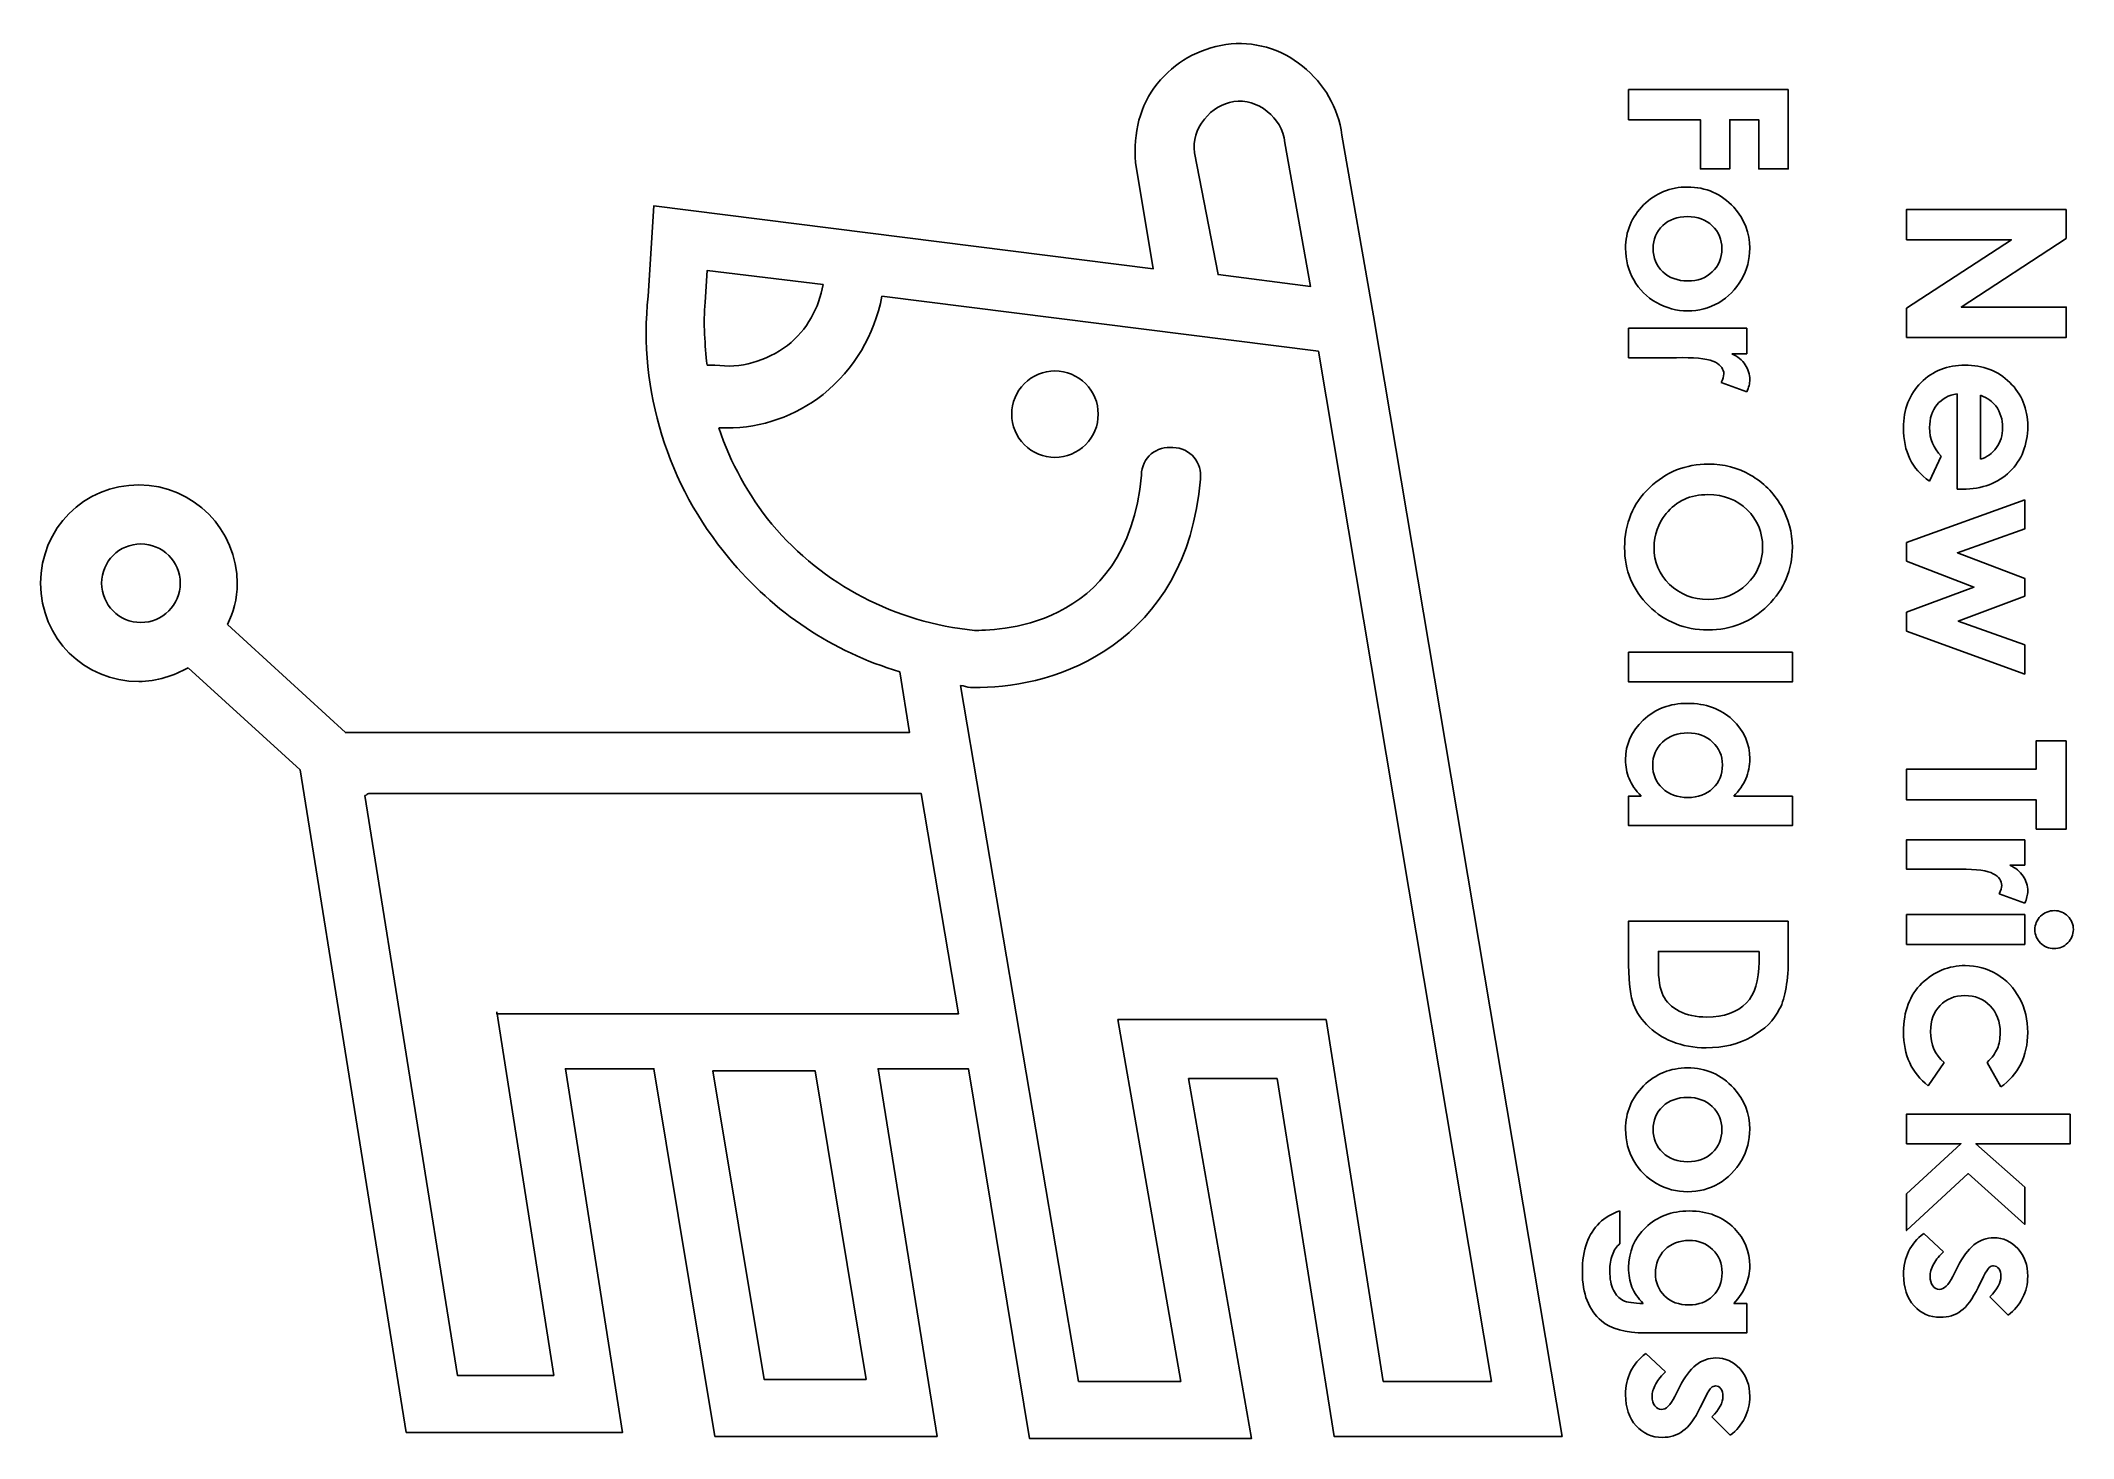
# Model space of a CAD drawing. Extents: x 0 to 27.4, y 0 to 18.8.
import ezdxf

# ---------------------------------------------------------------- set-up
doc = ezdxf.new("R2010")
doc.units = 0
doc.layers.get('0').update_dxf_attribs({"linetype": 'CONTINUOUS'})

msp = doc.modelspace()

# ---------------------------------------------------------------- linework, layer by layer
at = {"color": 7}
for points in [[(23.52351, 18.152818), (23.52351, 17.085923), (23.12452, 17.085923), (23.12452, 17.747983), (22.7343, 17.747983), (22.7343, 17.085923), (22.341156, 17.085923), (22.341156, 17.747983), (21.373643, 17.747983), (21.373643, 18.152818)], [(27.26495, 16.540784), (27.26495, 16.149102), (25.850218, 15.226895), (27.26495, 15.226895), (27.26495, 14.817675), (25.115083, 14.817675), (25.115083, 15.210819), (26.525432, 16.131564), (25.115083, 16.131564), (25.115083, 16.540784)], [(22.629072, 16.011721)], [(23.004677, 16.017567)], [(8.942917, 15.292916)], [(14.234584, 13.784791)], [(26.705195, 12.62981), (26.705195, 12.239589), (25.800527, 11.919521), (26.705195, 11.574607), (26.705195, 11.336382), (25.810757, 10.998776), (26.705195, 10.678707), (26.705195, 10.285564), (25.115083, 10.865779), (25.115083, 11.118619), (26.021213, 11.457687), (25.115083, 11.806985), (25.115083, 12.056902)], [(23.177134, 11.99698)], [(23.577585, 11.992596)], [(1.349375, 10.980208)], [(23.577585, 10.580787), (23.577585, 10.181797), (21.373643, 10.181797), (21.373643, 10.580787)], [(27.26495, 9.388203), (27.26495, 8.200004), (26.861577, 8.200004), (26.861577, 8.591686), (25.115083, 8.591686), (25.115083, 9.006752), (26.861577, 9.006752), (26.861577, 9.388203)], [(22.636379, 9.06375)], [(26.705195, 7.048342), (26.705195, 6.647891), (25.115083, 6.647891), (25.115083, 7.048342)], [(27.359946, 6.848116)], [(11.1125, 0.793749), (9.736667, 0.793749), (9.04875, 4.947708), (10.424583, 4.947708)], [(26.383665, 4.728942)], [(22.629072, 4.156032)], [(23.004677, 4.161879)], [(27.319026, 4.365028), (27.319026, 3.966038), (26.048982, 3.966038), (26.705195, 3.378515), (26.705195, 2.878682), (25.942292, 3.562664), (25.115083, 2.795377), (25.115083, 3.290825), (25.847295, 3.966038), (25.115083, 3.966038), (25.115083, 4.365028)], [(22.631995, 2.229776)], [(26.483048, 1.658329)], [(22.741607, 0.04191)]]:
    msp.add_lwpolyline(points, close=True, dxfattribs=at)
for points in [[(17.93875, 15.107708), (17.93875, 15.107708), (17.93875, 15.107708), (17.515417, 17.541874)], [(16.748125, 17.436041), (17.092083, 15.504583), (15.848542, 15.663333), (15.531042, 17.303749)], [(14.737292, 17.171458), (14.975417, 15.742708), (8.255, 16.589374), (8.175625, 15.372291)], [(8.942917, 15.292916), (8.969375, 15.716249), (10.530417, 15.531041)], [(11.324167, 15.372291), (17.197917, 14.631458), (19.52625, 0.767291), (18.071042, 0.767291), (17.30375, 5.635624)], [(1.984375, 10.371666), (3.4925, 8.995833), (4.92125, 0.079374), (7.831667, 0.079374), (7.064375, 4.974166), (8.255, 4.974166), (9.075208, 0.026458), (12.065, 0.026458), (11.27125, 4.974166), (12.488333, 4.974166), (13.308542, -0.000001), (16.298333, -0.000001), (15.451667, 4.841874), (16.642292, 4.841874), (17.409583, 0.026458), (20.47875, 0.026458), (17.93875, 15.107708)], [(22.094163, 14.545836), (22.016703, 14.544381), (21.373643, 14.544381), (21.373643, 14.940447), (22.963755, 14.940441)], [(22.963755, 14.940441), (22.963755, 14.59845), (22.76353, 14.59845)], [(22.963755, 14.086925), (22.620303, 14.211153)], [(25.794681, 12.777422), (25.794681, 14.059157)], [(26.108903, 14.041619), (26.108903, 13.177872)], [(25.581302, 13.218794), (25.42346, 12.88265)], [(25.870679, 12.77596), (25.794681, 12.777422)], [(11.562292, 10.318749), (11.694583, 9.498541), (4.101042, 9.498541), (2.513542, 10.953749)], [(17.30375, 5.635624), (14.499167, 5.635624), (15.345833, 0.767291), (13.97, 0.767291), (12.3825, 10.133541)], [(6.138333, 5.741458), (6.905625, 0.846666), (5.609167, 0.846666), (4.365625, 8.651874)], [(4.418542, 8.678333), (4.418542, 8.678333), (11.853333, 8.678333), (12.356042, 5.714999), (6.138333, 5.714999), (6.138333, 5.741458)], [(23.577585, 8.644299), (23.577585, 8.246771), (21.373643, 8.246771), (21.373643, 8.644299), (21.541716, 8.644299)], [(22.788375, 8.644299), (23.577585, 8.644299)], [(25.835603, 7.662172), (25.758143, 7.660716), (25.115083, 7.660716), (25.115083, 8.056777), (26.705195, 8.056777)], [(26.705195, 8.056777), (26.705195, 7.714786), (26.504969, 7.714786)], [(26.705195, 7.203261), (26.361743, 7.327488)], [(21.373643, 6.469588), (21.373643, 6.962113), (23.52351, 6.962113)], [(23.52351, 6.962113), (23.52351, 6.476895)], [(23.128905, 6.554355), (21.774094, 6.554355), (21.774094, 6.36436)], [(23.128905, 6.415512), (23.128905, 6.554355)], [(25.620762, 5.060702), (25.405922, 4.74648)], [(26.383665, 4.728942), (26.200978, 5.060702)], [(21.256723, 3.061369), (21.256723, 2.621458)], [(25.346, 2.757377), (25.613455, 2.511845)], [(25.736221, 2.178623), (25.80345, 2.313081)], [(26.152748, 2.178623), (26.079673, 2.032473)], [(22.963755, 1.816171), (22.963755, 1.418643), (21.601637, 1.418643)], [(22.788375, 1.816171), (22.963755, 1.816171)], [(26.483048, 1.658329), (26.236054, 1.905323)], [(21.60456, 1.140958), (21.872015, 0.895426)], [(21.994781, 0.562204), (22.06201, 0.696662)], [(22.411308, 0.562204), (22.338233, 0.416054)], [(22.741607, 0.04191), (22.494614, 0.288904)]]:
    msp.add_lwpolyline(points, dxfattribs=at)
for points in [[(15.954375, 18.758958), (15.583958, 18.706041), (15.266458, 18.520833), (15.028333, 18.229791)], [(16.98625, 18.467916), (16.695208, 18.706041), (16.324792, 18.811874), (15.954375, 18.758958)], [(17.515417, 17.541874), (17.4625, 17.912291), (17.277292, 18.229791), (16.98625, 18.467916)], [(15.028333, 18.229791), (14.790208, 17.938749), (14.710833, 17.568333), (14.737292, 17.171458)], [(15.663333, 17.753541), (15.769167, 17.885833), (15.901458, 17.965208), (16.060208, 17.991666)], [(16.060208, 17.991666), (16.218958, 18.018124), (16.377708, 17.965208), (16.51, 17.859374)], [(16.51, 17.859374), (16.642292, 17.753541), (16.721667, 17.621249), (16.748125, 17.436041)], [(15.531042, 17.303749), (15.504583, 17.462499), (15.5575, 17.621249), (15.663333, 17.753541)], [(21.57533, 16.600705), (21.738044, 16.76147), (21.935346, 16.841853), (22.167238, 16.841853)], [(22.167238, 16.841853), (22.415693, 16.841853), (22.622739, 16.750753), (22.788375, 16.568552)], [(21.332721, 16.016105), (21.332721, 16.244099), (21.413591, 16.438966), (21.57533, 16.600705)], [(22.168699, 16.444323), (22.030344, 16.444323), (21.918296, 16.403889), (21.832554, 16.323019)], [(22.498998, 16.321557), (22.413257, 16.403401), (22.303157, 16.444323), (22.168699, 16.444323)], [(22.788375, 16.568552), (22.932577, 16.408762), (23.004677, 16.2251), (23.004677, 16.017567)], [(21.832554, 16.323019), (21.746813, 16.241175), (21.703942, 16.137896), (21.703942, 16.013181)], [(22.629072, 16.011719), (22.629072, 16.13546), (22.585714, 16.238739), (22.498998, 16.321557)], [(21.442334, 15.590809), (21.369259, 15.719421), (21.332721, 15.861186), (21.332721, 16.016105)], [(21.703942, 16.013181), (21.703942, 15.888466), (21.7473, 15.7847), (21.834016, 15.701882)], [(22.50046, 15.70042), (22.586201, 15.781291), (22.629072, 15.885058), (22.629072, 16.011721)], [(23.004677, 16.017567), (23.004677, 15.867519), (22.967166, 15.726728), (22.892142, 15.595193)], [(21.834016, 15.701882), (21.920731, 15.619063), (22.032293, 15.577654), (22.168699, 15.577654)], [(22.168699, 15.577654), (22.305106, 15.577654), (22.415693, 15.618576), (22.50046, 15.70042)], [(22.892142, 15.595193), (22.817118, 15.462684), (22.7153, 15.359405), (22.586688, 15.285355)], [(8.175625, 15.372291), (8.043333, 14.102291), (8.440208, 12.832291), (9.260417, 11.853333)], [(10.530417, 15.531041), (10.4775, 15.213541), (10.31875, 14.922499), (10.054167, 14.710833)], [(10.530417, 14.049374), (10.95375, 14.393333), (11.218333, 14.843124), (11.324167, 15.372291)], [(21.749249, 15.286817), (21.618688, 15.360866), (21.516383, 15.462197), (21.442334, 15.590809)], [(8.969375, 14.446249), (8.942917, 14.710833), (8.916458, 15.001874), (8.942917, 15.292916)], [(22.170161, 15.174281), (22.020114, 15.174281), (21.87981, 15.211793), (21.749249, 15.286817)], [(22.586688, 15.285355), (22.458076, 15.211306), (22.319234, 15.174281), (22.170161, 15.174281)], [(10.054167, 14.710833), (9.763125, 14.499166), (9.419167, 14.393333), (9.075208, 14.446249)], [(22.541382, 14.482992), (22.465384, 14.524888), (22.316311, 14.545836), (22.094163, 14.545836)], [(22.76353, 14.59845), (22.842451, 14.561426), (22.902372, 14.512222), (22.943294, 14.450839)], [(9.075208, 14.446249), (9.04875, 14.446249), (8.995833, 14.446249), (8.969375, 14.446249)], [(13.240905, 14.196386), (13.350067, 14.305548), (13.498122, 14.366874), (13.652501, 14.366874)], [(13.652501, 14.366874), (13.806879, 14.366874), (13.954934, 14.305548), (14.064096, 14.196386)], [(22.655379, 14.326611), (22.655379, 14.387994), (22.61738, 14.440121), (22.541382, 14.482992)], [(22.620303, 14.211153), (22.643687, 14.257921), (22.655379, 14.296407), (22.655379, 14.326611)], [(22.943294, 14.450839), (22.984216, 14.389456), (23.004677, 14.322227), (23.004677, 14.249152)], [(23.004677, 14.249152), (23.004677, 14.197512), (22.991037, 14.143436), (22.963755, 14.086925)], [(25.309463, 14.209691), (25.467305, 14.366559), (25.664607, 14.444993), (25.90137, 14.444993)], [(25.90137, 14.444993), (26.143979, 14.444993), (26.345179, 14.367046), (26.504969, 14.211153)], [(9.233958, 13.599583), (9.710208, 13.599583), (10.16, 13.758333), (10.530417, 14.049374)], [(13.070417, 13.784791), (13.070417, 13.939169), (13.131744, 14.087224), (13.240905, 14.196386)], [(14.064096, 14.196386), (14.173257, 14.087224), (14.234584, 13.939169), (14.234584, 13.784791)], [(25.074161, 13.600246), (25.074161, 13.849675), (25.152595, 14.052824), (25.309463, 14.209691)], [(25.794681, 14.059157), (25.681658, 14.040645), (25.591532, 13.991441), (25.524303, 13.911545)], [(26.314975, 13.895469), (26.276001, 13.948083), (26.207311, 13.9968), (26.108903, 14.041619)], [(26.504969, 14.211153), (26.665735, 14.054285), (26.746118, 13.857957), (26.746118, 13.622168)], [(13.240905, 13.373196), (13.131744, 13.482358), (13.070417, 13.630413), (13.070417, 13.784791)], [(14.234584, 13.784791), (14.234584, 13.630413), (14.173257, 13.482358), (14.064096, 13.373196)], [(25.524303, 13.911545), (25.458048, 13.830676), (25.424921, 13.727884), (25.424921, 13.603169)], [(26.408511, 13.603169), (26.408511, 13.714243), (26.377332, 13.811676), (26.314975, 13.895469)], [(9.8425, 12.303124), (9.525, 12.699999), (9.286875, 13.123333), (9.128125, 13.599583)], [(9.128125, 13.599583), (9.154583, 13.599583), (9.2075, 13.599583), (9.233958, 13.599583)], [(25.158928, 13.183718), (25.102417, 13.300638), (25.074161, 13.439481), (25.074161, 13.600246)], [(25.424921, 13.603169), (25.424921, 13.454096), (25.477048, 13.325971), (25.581302, 13.218794)], [(26.325205, 13.334253), (26.380742, 13.411225), (26.408511, 13.500864), (26.408511, 13.603169)], [(26.746118, 13.622168), (26.746118, 13.371765), (26.665735, 13.168129), (26.504969, 13.011261)], [(13.652501, 13.202708), (13.498122, 13.202708), (13.350067, 13.264034), (13.240905, 13.373196)], [(14.064096, 13.373196), (13.954934, 13.264034), (13.806879, 13.202708), (13.652501, 13.202708)], [(15.24, 13.334999), (15.028333, 13.361458), (14.816667, 13.202708), (14.816667, 12.964583)], [(15.610417, 12.911666), (15.636875, 13.123333), (15.478125, 13.334999), (15.24, 13.334999)], [(25.42346, 12.88265), (25.304591, 12.966442), (25.216414, 13.066798), (25.158928, 13.183718)], [(26.108903, 13.177872), (26.197567, 13.204179), (26.269668, 13.256306), (26.325205, 13.334253)], [(14.816667, 12.964583), (14.631458, 10.847916), (12.779375, 10.874374), (12.567708, 10.874374)], [(12.647083, 10.107083), (13.6525, 10.107083), (15.425208, 10.689166), (15.610417, 12.911666)], [(21.654251, 12.793498), (21.877374, 13.006877), (22.142392, 13.113566), (22.449307, 13.113566)], [(22.449307, 13.113566), (22.654892, 13.113566), (22.843912, 13.063875), (23.016369, 12.964493)], [(23.016369, 12.964493), (23.188826, 12.865111), (23.325233, 12.728705), (23.425589, 12.555273)], [(26.504969, 13.011261), (26.345179, 12.854394), (26.133749, 12.77596), (25.870679, 12.77596)], [(1.322917, 12.832291), (0.582083, 12.832291), (0, 12.250208), (0, 11.509374)], [(2.645833, 11.509374), (2.645833, 12.223749), (2.06375, 12.832291), (1.322917, 12.832291)], [(21.319568, 11.989673), (21.319568, 12.312177), (21.431129, 12.580119), (21.654251, 12.793498)], [(22.442, 12.701423), (22.204262, 12.701423), (22.016216, 12.616169), (21.877861, 12.445661)], [(22.969601, 12.498275), (22.831246, 12.633707), (22.655379, 12.701423), (22.442, 12.701423)], [(21.877861, 12.445661), (21.76971, 12.313151), (21.715634, 12.161155), (21.715634, 11.989672)], [(23.177134, 11.99698), (23.177134, 12.195744), (23.107957, 12.362842), (22.969601, 12.498275)], [(23.425589, 12.555273), (23.52692, 12.380868), (23.577585, 12.193308), (23.577585, 11.992596)], [(0.820208, 11.509374), (0.820208, 11.800416), (1.058333, 12.038541), (1.349375, 12.038541)], [(1.349375, 12.038541), (1.640417, 12.038541), (1.878542, 11.800416), (1.878542, 11.509374)], [(12.567708, 10.874374), (11.509375, 10.980208), (10.530417, 11.482916), (9.8425, 12.303124)], [(9.260417, 11.853333), (9.868958, 11.112499), (10.662708, 10.583333), (11.562292, 10.318749)], [(21.645482, 11.204847), (21.428206, 11.420175), (21.319568, 11.681783), (21.319568, 11.989673)], [(21.715634, 11.989672), (21.715634, 11.79578), (21.785786, 11.630631), (21.92609, 11.494224)], [(22.963755, 11.495685), (23.106008, 11.633066), (23.177134, 11.800165), (23.177134, 11.99698)], [(23.577585, 11.992596), (23.577585, 11.688604), (23.467486, 11.427482), (23.247286, 11.209232)], [(0, 11.509374), (0, 10.768541), (0.582083, 10.186458), (1.322917, 10.186458)], [(1.349375, 10.980208), (1.058333, 10.980208), (0.820208, 11.218333), (0.820208, 11.509374)], [(1.878542, 11.509374), (1.878542, 11.218333), (1.640417, 10.980208), (1.349375, 10.980208)], [(2.513542, 10.953749), (2.592917, 11.112499), (2.645833, 11.297708), (2.645833, 11.509374)], [(21.92609, 11.494224), (22.066394, 11.357817), (22.239338, 11.289614), (22.444923, 11.289614)], [(22.444923, 11.289614), (22.649533, 11.289614), (22.822477, 11.358304), (22.963755, 11.495685)], [(22.442, 10.880394), (22.128265, 10.880394), (21.862759, 10.988545), (21.645482, 11.204847)], [(23.247286, 11.209232), (23.027087, 10.990007), (22.758658, 10.880394), (22.442, 10.880394)], [(1.322917, 10.186458), (1.561042, 10.186458), (1.799167, 10.265833), (1.984375, 10.371666)], [(12.3825, 10.133541), (12.435417, 10.133541), (12.461875, 10.107083), (12.514792, 10.107083)], [(12.514792, 10.107083), (12.567708, 10.107083), (12.594167, 10.107083), (12.647083, 10.107083)], [(21.570946, 9.66735), (21.730736, 9.817397), (21.929013, 9.892421), (22.165776, 9.892421)], [(22.165776, 9.892421), (22.411308, 9.892421), (22.612508, 9.819833), (22.769376, 9.674657)], [(21.332721, 9.133902), (21.332721, 9.339486), (21.412129, 9.517302), (21.570946, 9.66735)], [(22.769376, 9.674657), (22.926243, 9.529481), (23.004677, 9.353127), (23.004677, 9.145594)], [(21.831093, 9.370665), (21.742428, 9.286872), (21.698096, 9.18408), (21.698096, 9.062288)], [(22.170161, 9.494893), (22.03278, 9.494893), (21.919757, 9.453483), (21.831093, 9.370665)], [(22.504844, 9.372126), (22.418129, 9.45397), (22.306568, 9.494893), (22.170161, 9.494893)], [(22.636379, 9.06375), (22.636379, 9.18749), (22.592534, 9.290282), (22.504844, 9.372126)], [(21.380951, 8.879601), (21.348798, 8.957548), (21.332721, 9.042315), (21.332721, 9.133902)], [(21.698096, 9.062288), (21.698096, 8.9366), (21.741454, 8.832346), (21.82817, 8.749527)], [(22.507767, 8.749527), (22.593509, 8.832346), (22.636379, 8.937087), (22.636379, 9.06375)], [(23.004677, 9.145594), (23.004677, 9.050109), (22.986652, 8.960471), (22.950602, 8.876678)], [(21.541716, 8.644299), (21.467666, 8.722246), (21.414078, 8.80068), (21.380951, 8.879601)], [(22.950602, 8.876678), (22.914551, 8.792885), (22.860476, 8.715426), (22.788375, 8.644299)], [(4.365625, 8.651874), (4.392083, 8.651874), (4.392083, 8.678333), (4.418542, 8.678333)], [(21.82817, 8.749527), (21.91586, 8.666709), (22.030344, 8.6253), (22.171622, 8.6253)], [(22.171622, 8.6253), (22.309978, 8.6253), (22.422026, 8.666709), (22.507767, 8.749527)], [(26.282822, 7.599327), (26.206824, 7.641224), (26.057751, 7.662172), (25.835603, 7.662172)], [(26.504969, 7.714786), (26.58389, 7.677761), (26.643812, 7.628557), (26.684735, 7.567174)], [(26.396819, 7.442947), (26.396819, 7.50433), (26.35882, 7.556457), (26.282822, 7.599327)], [(26.361743, 7.327488), (26.385127, 7.374256), (26.396819, 7.412742), (26.396819, 7.442947)], [(26.684735, 7.567174), (26.725657, 7.505791), (26.746118, 7.438562), (26.746118, 7.365487)], [(26.746118, 7.365487), (26.746118, 7.313848), (26.732477, 7.259772), (26.705195, 7.203261)], [(26.842577, 6.845193), (26.842577, 6.916319), (26.867909, 6.977215), (26.918573, 7.02788)], [(26.917113, 6.66689), (26.867422, 6.716581), (26.842577, 6.776015), (26.842577, 6.845193)], [(26.918573, 7.02788), (26.970213, 7.077572), (27.032571, 7.102417), (27.105647, 7.102417)], [(27.105647, 7.102417), (27.175799, 7.102417), (27.23572, 7.077572), (27.28541, 7.02788)], [(27.359946, 6.848116), (27.359946, 6.777964), (27.334614, 6.718042), (27.28395, 6.668351)], [(27.28541, 7.02788), (27.335101, 6.978189), (27.359946, 6.918268), (27.359946, 6.848116)], [(27.0998, 6.592354), (27.028674, 6.592354), (26.967779, 6.617199), (26.917113, 6.66689)], [(27.28395, 6.668351), (27.233284, 6.617686), (27.1719, 6.592354), (27.0998, 6.592354)], [(21.426257, 5.882065), (21.391181, 5.995088), (21.373643, 6.190929), (21.373643, 6.469588)], [(21.774094, 6.36436), (21.774094, 6.177288), (21.79553, 6.041856), (21.8384, 5.958063)], [(22.959371, 5.861604), (23.072393, 5.976575), (23.128905, 6.161211), (23.128905, 6.415512)], [(23.52351, 6.476895), (23.52351, 6.164134), (23.484536, 5.931756), (23.40659, 5.77976)], [(25.322616, 6.126136), (25.488253, 6.283978), (25.682145, 6.362899), (25.904293, 6.362899)], [(25.904293, 6.362899), (26.058238, 6.362899), (26.200003, 6.324412), (26.32959, 6.24744)], [(25.074161, 5.468461), (25.074161, 5.748094), (25.15698, 5.967319), (25.322616, 6.126136)], [(26.32959, 6.24744), (26.459176, 6.170468), (26.560993, 6.063291), (26.635043, 5.92591)], [(21.616252, 5.567842), (21.524665, 5.664301), (21.461333, 5.769042), (21.426257, 5.882065)], [(21.8384, 5.958063), (21.881271, 5.873296), (21.953372, 5.804118), (22.054702, 5.75053)], [(22.054702, 5.75053), (22.156033, 5.696941), (22.280748, 5.670147), (22.428846, 5.670147)], [(22.428846, 5.670147), (22.65684, 5.670147), (22.833682, 5.733966), (22.959371, 5.861604)], [(23.40659, 5.77976), (23.329617, 5.627764), (23.203928, 5.502562), (23.029523, 5.404154)], [(25.566687, 5.826528), (25.480945, 5.737864), (25.438075, 5.621431), (25.438075, 5.47723)], [(25.898447, 5.959525), (25.763015, 5.959525), (25.652428, 5.915193), (25.566687, 5.826528)], [(26.240438, 5.822144), (26.151774, 5.913731), (26.037777, 5.959525), (25.898447, 5.959525)], [(26.374896, 5.459692), (26.374896, 5.608765), (26.330077, 5.729582), (26.240438, 5.822144)], [(26.635043, 5.92591), (26.709093, 5.787555), (26.746118, 5.633123), (26.746118, 5.462615)], [(21.961166, 5.339848), (21.822811, 5.394411), (21.70784, 5.470409), (21.616252, 5.567842)], [(25.438075, 5.47723), (25.438075, 5.298927), (25.49897, 5.160084), (25.620762, 5.060702)], [(22.418616, 5.256543), (22.252979, 5.256543), (22.100496, 5.284311), (21.961166, 5.339848)], [(23.029523, 5.404154), (22.855117, 5.305747), (22.651481, 5.256543), (22.418616, 5.256543)], [(25.405922, 4.74648), (25.184748, 4.916988), (25.074161, 5.157648), (25.074161, 5.468461)], [(26.200978, 5.060702), (26.266258, 5.123059), (26.311564, 5.18493), (26.336897, 5.246313)], [(26.336897, 5.246313), (26.36223, 5.306721), (26.374896, 5.377848), (26.374896, 5.459692)], [(26.746118, 5.462615), (26.746118, 5.304773), (26.714452, 5.163007), (26.651119, 5.037318)], [(21.57533, 4.745018), (21.738044, 4.905783), (21.935346, 4.986165), (22.167238, 4.986165)], [(22.167238, 4.986165), (22.415693, 4.986165), (22.622739, 4.895065), (22.788375, 4.712865)], [(26.651119, 5.037318), (26.588762, 4.911629), (26.499611, 4.808837), (26.383665, 4.728942)], [(21.332721, 4.160418), (21.332721, 4.388412), (21.413591, 4.583278), (21.57533, 4.745018)], [(22.788375, 4.712865), (22.932577, 4.553074), (23.004677, 4.369412), (23.004677, 4.161879)], [(21.832554, 4.467331), (21.746813, 4.385487), (21.703942, 4.282208), (21.703942, 4.157493)], [(22.168699, 4.588636), (22.030344, 4.588636), (21.918296, 4.548201), (21.832554, 4.467331)], [(22.498998, 4.46587), (22.413257, 4.547714), (22.303157, 4.588636), (22.168699, 4.588636)], [(22.629072, 4.156032), (22.629072, 4.279772), (22.585714, 4.383052), (22.498998, 4.46587)], [(21.442334, 3.735121), (21.369259, 3.863733), (21.332721, 4.005499), (21.332721, 4.160418)], [(21.703942, 4.157493), (21.703942, 4.032779), (21.7473, 3.929012), (21.834016, 3.846194)], [(22.50046, 3.844732), (22.586201, 3.925602), (22.629072, 4.029369), (22.629072, 4.156032)], [(23.004677, 4.161879), (23.004677, 4.011832), (22.967166, 3.871041), (22.892142, 3.739506)], [(21.834016, 3.846194), (21.920731, 3.763376), (22.032293, 3.721967), (22.168699, 3.721967)], [(22.168699, 3.721967), (22.305106, 3.721967), (22.415693, 3.762888), (22.50046, 3.844732)], [(21.749249, 3.431129), (21.618688, 3.505179), (21.516383, 3.606509), (21.442334, 3.735121)], [(22.892142, 3.739506), (22.817118, 3.606996), (22.7153, 3.503717), (22.586688, 3.429668)], [(22.170161, 3.318594), (22.020114, 3.318594), (21.87981, 3.356105), (21.749249, 3.431129)], [(22.586688, 3.429668), (22.458076, 3.355618), (22.319234, 3.318594), (22.170161, 3.318594)], [(20.981961, 2.899143), (21.056985, 2.972218), (21.148572, 3.026293), (21.256723, 3.061369)], [(21.60456, 2.839221), (21.758505, 2.986346), (21.953372, 3.059908), (22.18916, 3.059908)], [(22.18916, 3.059908), (22.441513, 3.059908), (22.644174, 2.981961), (22.797144, 2.826068)], [(20.809504, 2.630227), (20.848478, 2.736429), (20.905963, 2.826068), (20.981961, 2.899143)], [(21.373643, 2.298466), (21.373643, 2.511845), (21.450616, 2.692097), (21.60456, 2.839221)], [(22.797144, 2.826068), (22.9355, 2.684789), (23.004677, 2.51623), (23.004677, 2.320389)], [(25.074161, 2.202007), (25.074161, 2.433899), (25.164774, 2.619022), (25.346, 2.757377)], [(20.751044, 2.237083), (20.751044, 2.392977), (20.770531, 2.524025), (20.809504, 2.630227)], [(21.15588, 2.470923), (21.132496, 2.40954), (21.120804, 2.336953), (21.120804, 2.25316)], [(21.256723, 2.621458), (21.211904, 2.582484), (21.17829, 2.532306), (21.15588, 2.470923)], [(21.861784, 2.538152), (21.777017, 2.45436), (21.734634, 2.349132), (21.734634, 2.222468)], [(22.187699, 2.663841), (22.055189, 2.663841), (21.946551, 2.621945), (21.861784, 2.538152)], [(22.504844, 2.541075), (22.421052, 2.622919), (22.315336, 2.663841), (22.187699, 2.663841)], [(22.631995, 2.229776), (22.631995, 2.355465), (22.589611, 2.459231), (22.504844, 2.541075)], [(25.613455, 2.511845), (25.558892, 2.465077), (25.51456, 2.410515), (25.480458, 2.348157)], [(25.80345, 2.313081), (25.933036, 2.570305), (26.095263, 2.698917), (26.290129, 2.698917)], [(26.290129, 2.698917), (26.415819, 2.698917), (26.522996, 2.650688), (26.611659, 2.554229)], [(26.611659, 2.554229), (26.701298, 2.456795), (26.746118, 2.332568), (26.746118, 2.181546)], [(21.008268, 1.58087), (20.836786, 1.726045), (20.751044, 1.944783), (20.751044, 2.237083)], [(21.120804, 2.25316), (21.120804, 2.145983), (21.137367, 2.059755), (21.170495, 1.994474)], [(21.41895, 2.036858), (21.388745, 2.11383), (21.373643, 2.201033), (21.373643, 2.298466)], [(21.734634, 2.222468), (21.734634, 2.098728), (21.776043, 1.99691), (21.858861, 1.917015)], [(22.507767, 1.917015), (22.590586, 1.997885), (22.631995, 2.102138), (22.631995, 2.229776)], [(23.004677, 2.320389), (23.004677, 2.228801), (22.987626, 2.142573), (22.953525, 2.061703)], [(25.215927, 1.78548), (25.121416, 1.888759), (25.074161, 2.027602), (25.074161, 2.202007)], [(25.480458, 2.348157), (25.447331, 2.284826), (25.430767, 2.228802), (25.430767, 2.180085)], [(26.225823, 2.298466), (26.208285, 2.281903), (26.183926, 2.241956), (26.152748, 2.178623)], [(26.285745, 2.32185), (26.264309, 2.32185), (26.244335, 2.314056), (26.225823, 2.298466)], [(26.355897, 2.283851), (26.337384, 2.309184), (26.314, 2.32185), (26.285745, 2.32185)], [(26.385127, 2.178623), (26.385127, 2.223443), (26.375383, 2.258519), (26.355897, 2.283851)], [(21.170495, 1.994474), (21.203622, 1.929194), (21.246493, 1.8834), (21.299107, 1.857093)], [(21.570946, 1.816171), (21.500794, 1.886323), (21.450128, 1.959886), (21.41895, 2.036858)], [(21.858861, 1.917015), (21.94168, 1.836145), (22.050318, 1.79571), (22.184776, 1.79571)], [(22.184776, 1.79571), (22.317285, 1.79571), (22.424949, 1.836145), (22.507767, 1.917015)], [(22.953525, 2.061703), (22.920397, 1.979859), (22.865348, 1.898015), (22.788375, 1.816171)], [(25.430767, 2.180085), (25.430767, 2.127471), (25.443433, 2.085087), (25.468766, 2.052934)], [(25.468766, 2.052934), (25.494099, 2.020781), (25.523329, 2.004705), (25.556456, 2.004705)], [(25.556456, 2.004705), (25.617839, 2.004705), (25.677761, 2.062678), (25.736221, 2.178623)], [(26.079673, 2.032473), (26.003675, 1.878529), (25.926216, 1.772814), (25.847295, 1.715328)], [(26.236054, 1.905323), (26.335436, 2.005679), (26.385127, 2.096779), (26.385127, 2.178623)], [(26.746118, 2.181546), (26.746118, 2.078267), (26.723221, 1.981321), (26.677427, 1.890708)], [(21.299107, 1.857093), (21.351721, 1.829812), (21.442334, 1.816171), (21.570946, 1.816171)], [(25.56961, 1.629099), (25.428331, 1.629099), (25.310437, 1.681226), (25.215927, 1.78548)], [(25.847295, 1.715328), (25.768374, 1.657842), (25.675812, 1.629099), (25.56961, 1.629099)], [(26.677427, 1.890708), (26.632608, 1.79912), (26.567815, 1.721661), (26.483048, 1.658329)], [(21.601637, 1.418643), (21.332721, 1.418643), (21.134932, 1.472719), (21.008268, 1.58087)], [(21.332721, 0.585588), (21.332721, 0.817479), (21.423334, 1.002603), (21.60456, 1.140958)], [(21.872015, 0.895426), (21.817452, 0.848658), (21.77312, 0.794095), (21.739018, 0.731738)], [(22.06201, 0.696662), (22.191596, 0.953886), (22.353823, 1.082498), (22.548689, 1.082498)], [(22.548689, 1.082498), (22.674378, 1.082498), (22.781555, 1.034269), (22.870219, 0.93781)], [(22.870219, 0.93781), (22.959858, 0.840376), (23.004677, 0.716149), (23.004677, 0.565127)], [(21.474487, 0.169061), (21.379976, 0.27234), (21.332721, 0.411182), (21.332721, 0.585588)], [(21.739018, 0.731738), (21.705891, 0.668406), (21.689327, 0.612382), (21.689327, 0.563665)], [(21.689327, 0.563665), (21.689327, 0.511051), (21.701994, 0.468668), (21.727326, 0.436515)], [(21.815016, 0.388286), (21.876399, 0.388286), (21.936321, 0.446258), (21.994781, 0.562204)], [(22.484383, 0.682047), (22.466845, 0.665482), (22.442487, 0.625535), (22.411308, 0.562204)], [(22.544305, 0.705431), (22.522869, 0.705431), (22.502896, 0.697636), (22.484383, 0.682047)], [(22.494614, 0.288904), (22.593996, 0.38926), (22.643687, 0.48036), (22.643687, 0.562204)], [(22.614457, 0.667432), (22.595945, 0.692765), (22.57256, 0.705431), (22.544305, 0.705431)], [(22.643687, 0.562204), (22.643687, 0.607023), (22.633943, 0.642099), (22.614457, 0.667432)], [(23.004677, 0.565127), (23.004677, 0.461848), (22.98178, 0.364902), (22.935987, 0.274289)], [(21.727326, 0.436515), (21.752659, 0.404362), (21.781889, 0.388286), (21.815016, 0.388286)], [(22.338233, 0.416054), (22.262235, 0.262109), (22.184776, 0.156394), (22.105855, 0.098909)], [(22.935987, 0.274289), (22.891167, 0.182701), (22.826374, 0.105242), (22.741607, 0.04191)], [(21.82817, 0.01268), (21.686891, 0.01268), (21.568997, 0.064807), (21.474487, 0.169061)], [(22.105855, 0.098909), (22.026934, 0.041423), (21.934372, 0.01268), (21.82817, 0.01268)]]:
    msp.add_open_spline(points, degree=3, dxfattribs=at)

doc.saveas('drawing.dxf')
